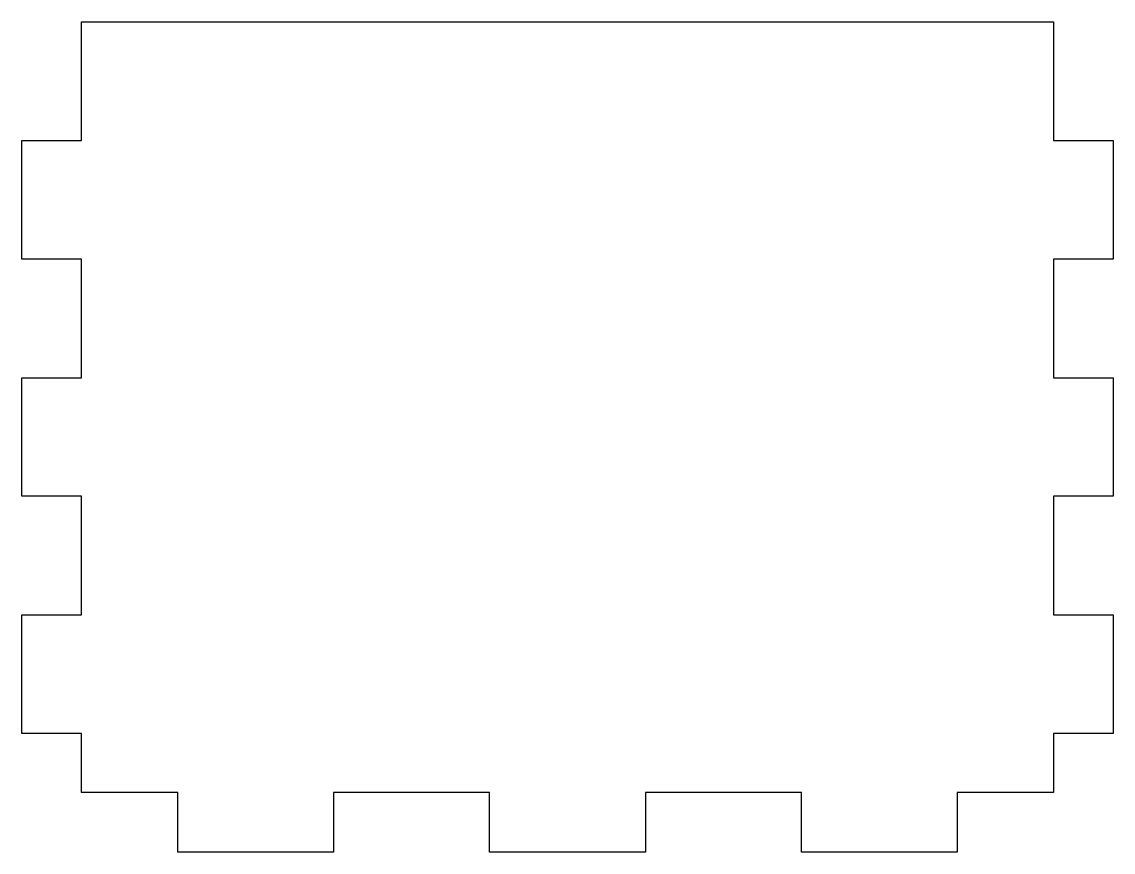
# Model space of a CAD drawing. Header units: millimetres. Extents: x 0 to 65.7, y 0 to 50.
import ezdxf

# ---------------------------------------------------------------- set-up
doc = ezdxf.new("R2010")
doc.units = ezdxf.units.MM
doc.layers.get('0').update_dxf_attribs({"linetype": 'CONTINUOUS'})

msp = doc.modelspace()

# ---------------------------------------------------------------- linework, layer by layer
msp.add_lwpolyline([(62.1, 3.6), (56.314, 3.6), (56.314, 0), (46.929, 0), (46.929, 3.6), (37.543, 3.6), (37.543, 0), (28.157, 0), (28.157, 3.6), (18.771, 3.6), (18.771, 0), (9.386, 0), (9.386, 3.6), (3.6, 3.6), (3.6, 7.143), (0, 7.143), (0, 14.286), (3.6, 14.286), (3.6, 21.429), (0, 21.429), (0, 28.571), (3.6, 28.571), (3.6, 35.714), (0, 35.714), (0, 42.857), (3.6, 42.857), (3.6, 50), (62.1, 50), (62.1, 42.857), (65.7, 42.857), (65.7, 35.714), (62.1, 35.714), (62.1, 28.571), (65.7, 28.571), (65.7, 21.429), (62.1, 21.429), (62.1, 14.286), (65.7, 14.286), (65.7, 7.143), (62.1, 7.143)], close=True)

doc.saveas('drawing.dxf')
